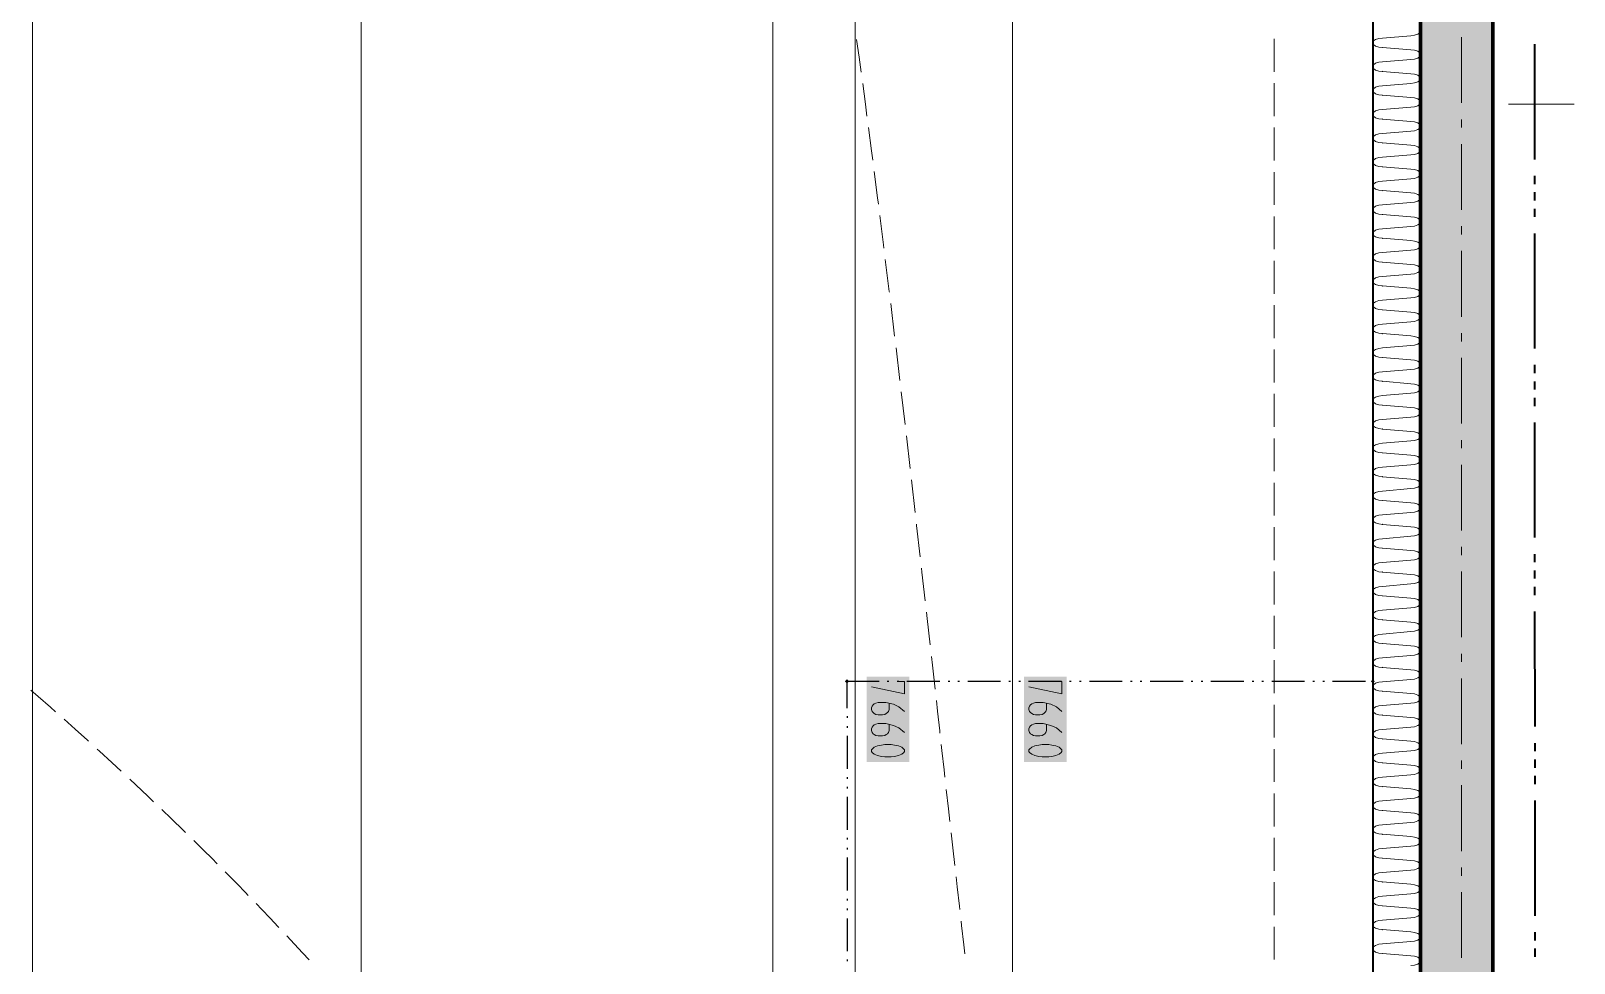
# Model space of a CAD drawing. Header units: millimetres. Extents: x 0 to 594, y 0 to 420.
# Drawn here: x 42.55 to 80.71, y 178 to 201.04 of the extents above; entities that cross this region are included whole.
import ezdxf

# ---------------------------------------------------------------- set-up
doc = ezdxf.new("R2010")
doc.units = ezdxf.units.MM
doc.header["$LTSCALE"] = 8
for name, color, linetype in [('PDF_0', 7, 'Continuous'), ('PDF_CTU', 7, 'Continuous'), ('PDF_Dokresleni nad rovinou rezu', 7, 'Continuous'), ('PDF_Dopravni znaceni', 7, 'Continuous'), ('PDF_Koty delkove', 7, 'Continuous'), ('PDF_Osy hlavni', 7, 'Continuous'), ('PDF_Pozarni useky', 3, 'Continuous'), ('PDF_Steny obvodove nosne', 7, 'Continuous'), ('PDF_Zatepleni', 7, 'Continuous')]:
    doc.layers.add(name, color=color, linetype=linetype)

msp = doc.modelspace()

# ---------------------------------------------------------------- linework, layer by layer
at = {"layer": 'PDF_0', "lineweight": 9}
for points in [[(42.589, 156.23), (42.589, 229.21)], [(50.715, 156.297), (50.716, 210.519)]]:
    msp.add_lwpolyline(points, dxfattribs=at)
at = {"layer": 'PDF_CTU', "lineweight": 9}
for points in [[(63.081, 200.022), (63.031, 200.39), (62.97, 200.827)], [(73.296, 200.841), (73.296, 200.029)], [(63.226, 198.934), (63.187, 199.231), (63.119, 199.74)], [(73.296, 199.744), (73.296, 198.932)], [(63.369, 197.847), (63.34, 198.072), (63.264, 198.652)], [(73.296, 198.647), (73.296, 197.835)], [(63.508, 196.758), (63.489, 196.912), (63.405, 197.564)], [(73.296, 197.55), (73.296, 196.738)], [(63.645, 195.67), (63.635, 195.753), (63.544, 196.476)], [(73.296, 196.453), (73.296, 195.64)], [(63.779, 194.581), (63.777, 194.594), (63.679, 195.388)], [(73.296, 195.356), (73.296, 194.543)], [(63.91, 193.492), (63.813, 194.299)], [(73.296, 194.259), (73.296, 193.446)], [(64.039, 192.402), (63.944, 193.209)], [(73.296, 193.162), (73.296, 192.349)], [(64.167, 191.313), (64.073, 192.12)], [(73.296, 192.065), (73.296, 191.252)], [(64.293, 190.223), (64.2, 191.03)], [(73.296, 190.968), (73.296, 190.155)], [(64.418, 189.133), (64.325, 189.94)], [(73.296, 189.871), (73.296, 189.058)], [(64.541, 188.043), (64.454, 188.814), (64.45, 188.85)], [(73.296, 188.774), (73.296, 187.961)], [(64.664, 186.953), (64.584, 187.663), (64.573, 187.76)], [(73.296, 187.677), (73.296, 186.864)], [(64.787, 185.863), (64.714, 186.514), (64.696, 186.67)], [(73.296, 186.58), (73.296, 185.767)], [(64.909, 184.772), (64.842, 185.367), (64.818, 185.58)], [(73.296, 185.483), (73.296, 184.67)], [(43.162, 184.213), (43.04, 184.322), (42.735, 184.589), (42.551, 184.749)], [(65.031, 183.682), (65.025, 183.74), (64.97, 184.223), (64.941, 184.49)], [(73.296, 184.385), (73.296, 183.573)], [(43.98, 183.482), (43.949, 183.509), (43.647, 183.781), (43.375, 184.025)], [(44.788, 182.74), (44.55, 182.96), (44.25, 183.236), (44.19, 183.29)], [(65.154, 182.592), (65.133, 182.774), (65.079, 183.257), (65.063, 183.399)], [(73.296, 183.288), (73.296, 182.476)], [(45.587, 181.988), (45.442, 182.126), (45.146, 182.406), (44.996, 182.546)], [(65.276, 181.502), (65.241, 181.81), (65.187, 182.292)], [(73.296, 182.191), (73.296, 181.379)], [(46.377, 181.227), (46.324, 181.278), (46.031, 181.563), (45.793, 181.792)], [(47.157, 180.456), (47.032, 180.581), (46.824, 180.787), (46.616, 180.993), (46.58, 181.028)], [(65.399, 180.412), (65.35, 180.848), (65.308, 181.219)], [(73.296, 181.094), (73.296, 180.282)], [(47.927, 179.674), (47.857, 179.747), (47.652, 179.956), (47.446, 180.165), (47.358, 180.254)], [(65.522, 179.321), (65.512, 179.409), (65.458, 179.888), (65.431, 180.129)], [(73.296, 179.997), (73.296, 179.185)], [(48.686, 178.882), (48.67, 178.9), (48.468, 179.113), (48.265, 179.325), (48.125, 179.47)], [(65.645, 178.231), (65.62, 178.451), (65.566, 178.93), (65.554, 179.039)], [(49.434, 178.08), (49.272, 178.256), (49.072, 178.472), (48.882, 178.675)], [(73.296, 178.9), (73.296, 178.087)]]:
    msp.add_lwpolyline(points, dxfattribs=at)
at = {"layer": 'PDF_Dokresleni nad rovinou rezu', "lineweight": 25}
for points in [[(62.732, 184.304), (62.732, 184.964), (63.524, 184.964)], [(63.727, 184.964), (63.767, 184.964)], [(63.971, 184.964), (64.011, 184.964)], [(64.214, 184.964), (65.027, 184.964)], [(65.23, 184.964), (65.271, 184.964)], [(65.474, 184.964), (65.515, 184.964)], [(65.718, 184.964), (66.53, 184.964)], [(66.733, 184.964), (66.774, 184.964)], [(66.977, 184.964), (67.018, 184.964)], [(67.221, 184.964), (68.034, 184.964)], [(68.237, 184.964), (68.278, 184.964)], [(68.481, 184.964), (68.521, 184.964)], [(68.724, 184.964), (69.537, 184.964)], [(69.74, 184.964), (69.781, 184.964)], [(69.984, 184.964), (70.025, 184.964)], [(70.228, 184.964), (71.04, 184.964)], [(71.244, 184.964), (71.284, 184.964)], [(71.487, 184.964), (71.528, 184.964)], [(71.731, 184.964), (72.544, 184.964)], [(72.747, 184.964), (72.788, 184.964)], [(72.991, 184.964), (73.031, 184.964)], [(73.235, 184.964), (74.047, 184.964)], [(74.25, 184.964), (74.291, 184.964)], [(74.494, 184.964), (74.535, 184.964)], [(74.738, 184.964), (75.551, 184.964)], [(62.732, 184.101), (62.732, 184.06)], [(62.732, 183.857), (62.732, 183.817)], [(62.732, 183.613), (62.732, 182.801)], [(62.732, 182.598), (62.732, 182.557)], [(62.732, 182.354), (62.732, 182.313)], [(62.732, 182.11), (62.732, 181.297)], [(62.732, 181.094), (62.732, 181.054)], [(62.732, 180.85), (62.732, 180.81)], [(62.732, 180.607), (62.732, 179.794)], [(62.732, 179.591), (62.732, 179.55)], [(62.732, 179.347), (62.732, 179.306)], [(62.732, 179.103), (62.732, 178.291)], [(62.732, 178.087), (62.732, 178.047)]]:
    msp.add_lwpolyline(points, dxfattribs=at)
at = {"layer": 'PDF_Dokresleni nad rovinou rezu', "lineweight": 25, "transparency": 33554559}
for points in [[(62.681, 184.964), (62.732, 185.015), (62.732, 184.913), (62.782, 184.964)], [(62.732, 185.015), (62.782, 184.964), (62.681, 184.964), (62.732, 184.913)], [(75.683, 184.964), (75.734, 185.015), (75.734, 184.913), (75.785, 184.964)]]:
    msp.add_solid(points, dxfattribs=at)
at = {"layer": 'PDF_Dopravni znaceni', "lineweight": 18}
msp.add_lwpolyline([(79.086, 199.224), (80.711, 199.224)], dxfattribs=at)
at = {"layer": 'PDF_Dopravni znaceni', "lineweight": 18, "transparency": 33554559}
msp.add_solid([(78.663, 199.224), (78.7, 199.261), (78.7, 199.188), (78.736, 199.224)], dxfattribs=at)
at = {"layer": 'PDF_Koty delkove', "lineweight": 18}
for points in [[(66.824, 152.294), (66.824, 152.904), (66.824, 215.152), (66.824, 220.556), (66.824, 226.651), (66.824, 232.055), (66.824, 264.235), (66.824, 273.987), (66.824, 276.561), (66.824, 276.663), (66.824, 282.714), (66.824, 287.13), (66.824, 295.887), (66.824, 296.497)], [(60.899, 295.887), (60.899, 227.52), (60.899, 152.904)], [(62.932, 295.887), (62.932, 266.423), (62.932, 232.055), (62.932, 215.152), (62.932, 152.904)], [(63.989, 184.96), (64.151, 184.96), (64.151, 184.656), (63.339, 184.829)], [(67.882, 184.96), (68.043, 184.96), (68.043, 184.656), (67.231, 184.829)], [(63.773, 184.417), (63.773, 184.266), (63.759, 184.222), (63.732, 184.19), (63.704, 184.168), (63.664, 184.147), (63.61, 184.136), (63.502, 184.136), (63.447, 184.147), (63.407, 184.168), (63.38, 184.19), (63.352, 184.222), (63.339, 184.266), (63.339, 184.309), (63.352, 184.352)], [(63.352, 184.352), (63.38, 184.385), (63.407, 184.406), (63.447, 184.428), (63.502, 184.439), (63.691, 184.439), (63.881, 184.396), (64.016, 184.331), (64.151, 184.222)], [(67.665, 184.417), (67.665, 184.266), (67.651, 184.222), (67.624, 184.19), (67.596, 184.168), (67.557, 184.147), (67.502, 184.136), (67.394, 184.136), (67.34, 184.147), (67.299, 184.168), (67.272, 184.19), (67.245, 184.222), (67.231, 184.266), (67.231, 184.309), (67.245, 184.352), (67.272, 184.385), (67.299, 184.406), (67.34, 184.428), (67.394, 184.439), (67.583, 184.439), (67.773, 184.396), (67.909, 184.331), (68.043, 184.222)], [(63.773, 183.897), (63.773, 183.746), (63.759, 183.702), (63.732, 183.67), (63.704, 183.648), (63.664, 183.627), (63.61, 183.616), (63.502, 183.616), (63.447, 183.627), (63.407, 183.648), (63.38, 183.67), (63.352, 183.702), (63.339, 183.746), (63.339, 183.789), (63.352, 183.832), (63.38, 183.865), (63.407, 183.886), (63.447, 183.908), (63.502, 183.919), (63.691, 183.919), (63.881, 183.876), (64.016, 183.811), (64.151, 183.702)], [(67.665, 183.897), (67.665, 183.746), (67.651, 183.702), (67.624, 183.67), (67.596, 183.648), (67.557, 183.627), (67.502, 183.616), (67.394, 183.616), (67.34, 183.627), (67.299, 183.648), (67.272, 183.67), (67.245, 183.702), (67.231, 183.746), (67.231, 183.789), (67.245, 183.832), (67.272, 183.865), (67.299, 183.886), (67.34, 183.908), (67.394, 183.919)], [(67.394, 183.919), (67.583, 183.919), (67.773, 183.876), (67.909, 183.811), (68.043, 183.702)], [(63.664, 183.096), (63.827, 183.096), (63.907, 183.107), (64.002, 183.128), (64.084, 183.161), (64.138, 183.204), (64.151, 183.226), (64.151, 183.269), (64.138, 183.291), (64.084, 183.334), (64.002, 183.366), (63.907, 183.388), (63.827, 183.399), (63.664, 183.399), (63.583, 183.388), (63.488, 183.366), (63.407, 183.334), (63.352, 183.291), (63.339, 183.269), (63.339, 183.226), (63.352, 183.204), (63.407, 183.161), (63.488, 183.128), (63.583, 183.107), (63.664, 183.096)]]:
    msp.add_lwpolyline(points, dxfattribs=at)
msp.add_lwpolyline([(67.557, 183.096), (67.719, 183.096), (67.8, 183.107), (67.895, 183.128), (67.976, 183.161), (68.03, 183.204), (68.043, 183.226), (68.043, 183.269), (68.03, 183.291), (67.976, 183.334), (67.895, 183.366), (67.8, 183.388), (67.719, 183.399), (67.557, 183.399), (67.475, 183.388), (67.38, 183.366), (67.299, 183.334), (67.245, 183.291), (67.231, 183.269), (67.231, 183.226), (67.245, 183.204), (67.299, 183.161), (67.38, 183.128), (67.475, 183.107)], close=True, dxfattribs=at)
at = {"layer": 'PDF_Koty delkove', "color": 7, "lineweight": 18, "true_color": 0xffffff, "transparency": 33554559}
for points in [[(63.217, 185.081), (63.217, 182.974), (64.273, 185.081), (64.273, 182.974)], [(67.109, 185.081), (67.109, 182.974), (68.165, 185.081), (68.165, 182.974)]]:
    msp.add_solid(points, dxfattribs=at)
at = {"layer": 'PDF_Osy hlavni', "lineweight": 18}
for points in [[(77.928, 200.882), (77.928, 199.257)], [(77.928, 198.85), (77.928, 198.647)], [(77.928, 198.241), (77.928, 196.616)], [(77.928, 196.209), (77.928, 196.006)], [(77.928, 195.6), (77.928, 193.975)], [(77.928, 193.568), (77.928, 193.365)], [(77.928, 192.959), (77.928, 191.334)], [(77.928, 190.927), (77.928, 190.724)], [(77.928, 190.318), (77.928, 188.692)], [(77.928, 188.286), (77.928, 188.083)], [(77.928, 187.677), (77.928, 186.051)], [(77.928, 185.645), (77.928, 185.442)], [(77.928, 185.036), (77.928, 183.41)], [(77.928, 183.004), (77.928, 182.801)], [(77.928, 182.394), (77.928, 180.769)], [(77.928, 180.363), (77.928, 180.16)], [(77.928, 179.753), (77.928, 178.128)]]:
    msp.add_lwpolyline(points, dxfattribs=at)
at = {"layer": 'PDF_Pozarni useky', "lineweight": 35}
for points in [[(79.728, 200.706), (79.729, 197.862)], [(79.73, 197.456), (79.73, 197.253)], [(79.73, 197.049), (79.73, 196.846)], [(79.73, 196.643), (79.73, 196.44)], [(79.73, 196.034), (79.731, 193.189)], [(79.732, 192.783), (79.732, 192.58)], [(79.732, 192.377), (79.732, 192.174)], [(79.732, 191.97), (79.732, 191.767)], [(79.732, 191.361), (79.733, 188.517)], [(79.734, 188.11), (79.734, 187.907)], [(79.734, 187.704), (79.734, 187.501)], [(79.734, 187.298), (79.734, 187.095)], [(79.734, 186.688), (79.735, 183.844)], [(79.736, 183.438), (79.736, 183.235)], [(79.736, 183.031), (79.736, 182.828)], [(79.736, 182.625), (79.736, 182.422)], [(79.736, 182.016), (79.737, 179.171)], [(79.738, 178.765), (79.738, 178.562)], [(79.738, 178.359), (79.738, 178.156)]]:
    msp.add_lwpolyline(points, dxfattribs=at)
at = {"layer": 'PDF_Steny obvodove nosne', "lineweight": 70}
msp.add_lwpolyline([(77.562, 213.973), (76.912, 213.973), (76.912, 212.186), (76.912, 152.904), (78.7, 152.904), (78.7, 211.495), (78.7, 212.186), (79.35, 212.186)], dxfattribs=at)
at = {"layer": 'PDF_Steny obvodove nosne', "color": 9, "lineweight": 9, "true_color": 0xc0c0c0, "transparency": 33554559}
msp.add_solid([(78.7, 152.904), (78.7, 212.186), (76.912, 152.904), (76.912, 212.186)], dxfattribs=at)
at = {"layer": 'PDF_Zatepleni', "lineweight": 35}
msp.add_lwpolyline([(76.384, 215.152), (75.734, 215.152), (75.734, 213.973), (75.734, 152.904), (76.912, 152.904), (76.912, 212.186), (76.912, 213.973), (77.562, 213.973), (77.562, 215.152)], dxfattribs=at)
at = {"layer": 'PDF_Zatepleni', "lineweight": 9}
for points in [[(75.969, 200.862), (75.879, 200.853), (75.803, 200.827), (75.752, 200.789), (75.734, 200.744)], [(75.734, 200.744), (75.752, 200.699), (75.803, 200.66), (75.879, 200.635), (75.969, 200.626)], [(75.969, 200.862), (76.676, 200.92)], [(76.676, 200.92), (76.767, 200.929)], [(76.767, 200.929), (76.844, 200.955), (76.895, 200.993), (76.912, 201.026)], [(76.895, 200.494), (76.844, 200.533), (76.767, 200.559), (76.676, 200.568), (75.969, 200.626)], [(76.676, 200.568), (76.676, 200.568)], [(76.676, 200.331), (76.767, 200.34), (76.844, 200.365), (76.895, 200.404), (76.912, 200.437)], [(76.912, 200.461), (76.895, 200.494)], [(75.969, 200.272), (75.879, 200.263), (75.803, 200.238), (75.752, 200.2), (75.734, 200.155)], [(75.734, 200.155), (75.752, 200.109), (75.803, 200.071), (75.879, 200.046), (75.969, 200.037)], [(75.969, 200.272), (76.676, 200.331)], [(76.676, 199.978), (75.969, 200.037)], [(76.676, 199.978), (76.676, 199.978)], [(76.912, 199.872), (76.895, 199.905), (76.844, 199.944), (76.767, 199.969), (76.676, 199.978)], [(75.969, 199.683), (75.879, 199.674), (75.803, 199.649), (75.752, 199.61), (75.734, 199.565)], [(75.969, 199.683), (76.676, 199.742)], [(76.676, 199.742), (76.767, 199.751), (76.844, 199.776), (76.895, 199.815), (76.912, 199.848)], [(75.734, 199.565), (75.752, 199.52), (75.803, 199.482), (75.879, 199.457), (75.969, 199.448)], [(76.676, 199.389), (75.969, 199.448)], [(76.676, 199.389), (76.676, 199.389)], [(76.912, 199.283), (76.895, 199.316), (76.844, 199.355), (76.767, 199.38), (76.676, 199.389)], [(76.676, 199.152), (76.767, 199.161), (76.844, 199.187), (76.895, 199.225), (76.912, 199.258)], [(75.969, 199.094), (75.879, 199.085), (75.803, 199.06), (75.752, 199.021), (75.734, 198.976)], [(75.734, 198.976), (75.752, 198.931), (75.803, 198.893), (75.879, 198.867), (75.969, 198.858)], [(75.969, 199.094), (76.676, 199.152)], [(76.676, 198.8), (75.969, 198.858)], [(75.969, 198.505), (75.879, 198.496), (75.803, 198.47), (75.752, 198.432), (75.734, 198.387)], [(75.969, 198.505), (76.676, 198.563)], [(76.676, 198.8), (76.676, 198.8)], [(76.912, 198.694), (76.895, 198.727), (76.844, 198.765), (76.767, 198.791), (76.676, 198.8)], [(76.676, 198.563), (76.767, 198.572), (76.844, 198.598), (76.895, 198.636), (76.912, 198.669)], [(75.734, 198.387), (75.752, 198.342), (75.803, 198.304), (75.879, 198.278), (75.969, 198.269)], [(76.676, 198.211), (75.969, 198.269)], [(76.676, 198.211), (76.676, 198.211)], [(76.912, 198.105), (76.895, 198.138), (76.844, 198.176), (76.767, 198.202), (76.676, 198.211)], [(76.676, 197.974), (76.767, 197.983), (76.844, 198.009), (76.895, 198.047), (76.912, 198.08)], [(75.969, 197.916), (75.879, 197.907), (75.803, 197.881), (75.752, 197.843), (75.734, 197.798)], [(75.734, 197.798), (75.752, 197.753), (75.803, 197.715), (75.879, 197.689), (75.969, 197.68)], [(75.969, 197.916), (76.676, 197.974)], [(76.676, 197.622), (75.969, 197.68)], [(75.969, 197.327), (75.879, 197.318), (75.803, 197.292), (75.752, 197.254), (75.734, 197.209)], [(75.969, 197.327), (76.676, 197.385)], [(76.676, 197.622), (76.676, 197.622)], [(76.912, 197.516), (76.895, 197.549), (76.844, 197.587), (76.767, 197.613), (76.676, 197.622)], [(76.676, 197.385), (76.767, 197.394), (76.844, 197.42), (76.895, 197.458), (76.912, 197.491)], [(75.734, 197.209), (75.752, 197.164), (75.803, 197.125), (75.879, 197.1), (75.969, 197.091)], [(76.676, 197.033), (75.969, 197.091)], [(76.676, 197.033), (76.676, 197.033)], [(76.912, 196.927), (76.895, 196.959), (76.844, 196.998), (76.767, 197.024), (76.676, 197.033)], [(75.969, 196.737), (75.879, 196.728), (75.803, 196.703), (75.752, 196.665), (75.734, 196.62)], [(75.734, 196.62), (75.752, 196.574), (75.803, 196.536), (75.879, 196.511), (75.969, 196.502)], [(75.969, 196.737), (76.676, 196.796)], [(76.676, 196.796), (76.767, 196.805), (76.844, 196.83), (76.895, 196.869), (76.912, 196.902)], [(75.969, 196.148), (75.879, 196.139), (75.803, 196.114), (75.752, 196.075), (75.734, 196.03)], [(76.676, 196.443), (75.969, 196.502)], [(75.969, 196.148), (76.676, 196.207)], [(76.676, 196.443), (76.676, 196.443)], [(76.912, 196.337), (76.895, 196.37), (76.844, 196.409), (76.767, 196.434), (76.676, 196.443)], [(76.676, 196.207), (76.767, 196.216), (76.844, 196.241), (76.895, 196.28), (76.912, 196.313)], [(75.734, 196.03), (75.752, 195.985), (75.803, 195.947), (75.879, 195.922), (75.969, 195.913)], [(76.676, 195.854), (75.969, 195.913)], [(76.676, 195.854), (76.676, 195.854)], [(76.912, 195.748), (76.895, 195.781), (76.844, 195.82), (76.767, 195.845), (76.676, 195.854)], [(75.969, 195.559), (75.879, 195.55), (75.803, 195.525), (75.752, 195.486), (75.734, 195.441)], [(75.734, 195.441), (75.752, 195.396), (75.803, 195.358), (75.879, 195.332), (75.969, 195.323)], [(75.969, 195.559), (76.676, 195.617)], [(76.676, 195.617), (76.767, 195.626), (76.844, 195.652), (76.895, 195.69), (76.912, 195.723)], [(76.676, 195.265), (75.969, 195.323)], [(75.969, 194.97), (76.676, 195.028)], [(76.676, 195.265), (76.676, 195.265)], [(76.912, 195.159), (76.895, 195.192), (76.844, 195.23), (76.767, 195.256), (76.676, 195.265)], [(76.676, 195.028), (76.767, 195.037), (76.844, 195.063), (76.895, 195.101), (76.912, 195.134)], [(75.969, 194.97), (75.879, 194.961), (75.803, 194.935), (75.752, 194.897), (75.734, 194.852)], [(75.734, 194.852), (75.752, 194.807), (75.803, 194.769), (75.879, 194.743)], [(75.879, 194.743), (75.969, 194.734)], [(76.676, 194.676), (75.969, 194.734)], [(76.676, 194.676), (76.676, 194.676)], [(76.912, 194.57), (76.895, 194.603), (76.844, 194.641), (76.767, 194.667), (76.676, 194.676)], [(75.969, 194.381), (75.879, 194.372), (75.803, 194.346), (75.752, 194.308), (75.734, 194.263)], [(75.734, 194.263), (75.752, 194.218), (75.803, 194.18), (75.879, 194.154), (75.969, 194.145)], [(75.969, 194.381), (76.676, 194.439)], [(76.676, 194.439), (76.767, 194.448), (76.844, 194.474), (76.895, 194.512), (76.912, 194.545)], [(76.676, 194.087), (75.969, 194.145)], [(75.969, 193.792), (76.676, 193.85)], [(76.676, 194.087), (76.676, 194.087)], [(76.912, 193.981), (76.895, 194.014), (76.844, 194.052), (76.767, 194.078), (76.676, 194.087)], [(76.676, 193.85), (76.767, 193.859), (76.844, 193.885), (76.895, 193.923), (76.912, 193.956)], [(75.969, 193.792), (75.879, 193.783), (75.803, 193.757), (75.752, 193.719), (75.734, 193.674)], [(75.734, 193.674), (75.752, 193.629), (75.803, 193.59), (75.879, 193.565), (75.969, 193.556)], [(76.676, 193.498), (75.969, 193.556)], [(76.676, 193.498), (76.676, 193.498)], [(76.912, 193.392), (76.895, 193.424), (76.844, 193.463), (76.767, 193.489), (76.676, 193.498)], [(76.676, 193.261), (75.969, 193.202), (75.879, 193.193), (75.803, 193.168), (75.752, 193.13), (75.734, 193.085)], [(76.676, 193.261), (76.767, 193.27), (76.844, 193.295), (76.895, 193.334)], [(76.895, 193.334), (76.912, 193.367)], [(75.734, 193.085), (75.752, 193.039), (75.803, 193.001), (75.879, 192.976), (75.969, 192.967)], [(76.676, 192.908), (75.969, 192.967)], [(76.676, 192.908), (76.676, 192.908)], [(76.767, 192.899), (76.676, 192.908)], [(76.676, 192.672), (76.767, 192.681), (76.844, 192.706), (76.895, 192.745), (76.912, 192.778)], [(76.912, 192.802), (76.895, 192.835), (76.844, 192.874), (76.767, 192.899)], [(75.969, 192.613), (75.879, 192.604), (75.803, 192.579), (75.752, 192.541), (75.734, 192.495)], [(75.734, 192.495), (75.752, 192.45), (75.803, 192.412), (75.879, 192.387), (75.969, 192.378)], [(75.969, 192.613), (76.676, 192.672)], [(76.912, 192.213), (76.895, 192.246), (76.844, 192.285), (76.767, 192.31), (76.676, 192.319), (75.969, 192.378)], [(75.969, 192.024), (75.879, 192.015), (75.803, 191.99), (75.752, 191.951), (75.734, 191.906)], [(75.969, 192.024), (76.676, 192.082)], [(76.676, 192.319), (76.676, 192.319)], [(76.676, 192.082), (76.767, 192.091), (76.844, 192.117), (76.895, 192.156), (76.912, 192.188)], [(75.734, 191.906), (75.752, 191.861), (75.803, 191.823), (75.879, 191.797), (75.969, 191.788)], [(76.912, 191.624), (76.895, 191.657), (76.844, 191.695), (76.767, 191.721), (76.676, 191.73), (75.969, 191.788)], [(76.676, 191.73), (76.676, 191.73)], [(76.676, 191.493), (76.767, 191.502), (76.844, 191.528), (76.895, 191.566), (76.912, 191.599)], [(75.969, 191.435), (75.879, 191.426), (75.803, 191.4), (75.752, 191.362), (75.734, 191.317)], [(75.734, 191.317), (75.752, 191.272), (75.803, 191.234), (75.879, 191.208), (75.969, 191.199)], [(75.969, 191.435), (76.676, 191.493)], [(76.912, 191.035), (76.895, 191.068), (76.844, 191.106), (76.767, 191.132), (76.676, 191.141), (75.969, 191.199)], [(75.969, 190.846), (75.879, 190.837), (75.803, 190.811), (75.752, 190.773), (75.734, 190.728)], [(75.969, 190.846), (76.676, 190.904)], [(76.676, 191.141), (76.676, 191.141)], [(76.676, 190.904), (76.767, 190.913), (76.844, 190.939), (76.895, 190.977), (76.912, 191.01)], [(75.734, 190.728), (75.752, 190.683), (75.803, 190.645), (75.879, 190.619), (75.969, 190.61)], [(76.912, 190.446), (76.895, 190.479), (76.844, 190.517), (76.767, 190.543), (76.676, 190.552), (75.969, 190.61)], [(76.676, 190.552), (76.676, 190.552)], [(76.676, 190.315), (76.767, 190.324), (76.844, 190.35), (76.895, 190.388), (76.912, 190.421)], [(75.969, 190.257), (75.879, 190.248), (75.803, 190.222), (75.752, 190.184), (75.734, 190.139)], [(75.734, 190.139), (75.752, 190.094), (75.803, 190.055), (75.879, 190.03), (75.969, 190.021)], [(75.969, 190.257), (76.676, 190.315)], [(75.969, 189.667), (75.879, 189.658), (75.803, 189.633), (75.752, 189.595), (75.734, 189.55)], [(76.912, 189.857), (76.895, 189.889), (76.844, 189.928), (76.767, 189.954), (76.676, 189.963), (75.969, 190.021)], [(75.969, 189.667), (76.676, 189.726)], [(76.676, 189.963), (76.676, 189.963)], [(76.676, 189.726), (76.767, 189.735), (76.844, 189.76), (76.895, 189.799), (76.912, 189.832)], [(75.734, 189.55), (75.752, 189.505), (75.803, 189.466), (75.879, 189.441), (75.969, 189.432)], [(76.912, 189.267), (76.895, 189.3), (76.844, 189.339), (76.767, 189.364), (76.676, 189.373), (75.969, 189.432)], [(76.676, 189.373), (76.676, 189.373)], [(75.969, 189.078), (75.879, 189.069), (75.803, 189.044), (75.752, 189.006), (75.734, 188.96)], [(75.734, 188.96), (75.752, 188.915), (75.803, 188.877), (75.879, 188.852), (75.969, 188.843)], [(75.969, 189.078), (76.676, 189.137)], [(76.676, 189.137), (76.767, 189.146), (76.844, 189.171), (76.895, 189.21), (76.912, 189.243)], [(76.912, 188.678), (76.895, 188.711), (76.844, 188.75), (76.767, 188.775), (76.676, 188.784), (75.969, 188.843)], [(75.969, 188.489), (76.676, 188.547)], [(76.676, 188.784), (76.676, 188.784)], [(76.676, 188.547), (76.767, 188.556), (76.844, 188.582), (76.895, 188.621), (76.912, 188.653)], [(75.879, 188.48), (75.803, 188.455), (75.752, 188.416), (75.734, 188.371)], [(75.734, 188.371), (75.752, 188.326), (75.803, 188.288), (75.879, 188.262), (75.969, 188.253)], [(75.969, 188.489), (75.879, 188.48)], [(76.912, 188.089), (76.895, 188.122), (76.844, 188.16), (76.767, 188.186), (76.676, 188.195), (75.969, 188.253)], [(76.676, 188.195), (76.676, 188.195)], [(75.969, 187.9), (75.879, 187.891), (75.803, 187.865), (75.752, 187.827), (75.734, 187.782)], [(75.734, 187.782), (75.752, 187.737)], [(75.969, 187.9), (76.676, 187.958)], [(76.676, 187.958), (76.767, 187.967), (76.844, 187.993), (76.895, 188.031), (76.912, 188.064)], [(75.752, 187.737), (75.803, 187.699), (75.879, 187.673), (75.969, 187.664)], [(76.912, 187.5), (76.895, 187.533), (76.844, 187.571), (76.767, 187.597), (76.676, 187.606), (75.969, 187.664)], [(75.969, 187.311), (76.676, 187.369)], [(76.676, 187.606), (76.676, 187.606)], [(76.676, 187.369), (76.767, 187.378), (76.844, 187.404), (76.895, 187.442), (76.912, 187.475)], [(75.969, 187.311), (75.879, 187.302), (75.803, 187.276), (75.752, 187.238), (75.734, 187.193)], [(75.734, 187.193), (75.752, 187.148), (75.803, 187.11), (75.879, 187.084), (75.969, 187.075)], [(76.912, 186.911), (76.895, 186.944), (76.844, 186.982), (76.767, 187.008), (76.676, 187.017), (75.969, 187.075)], [(76.676, 187.017), (76.676, 187.017)], [(75.969, 186.722), (75.879, 186.713), (75.803, 186.687), (75.752, 186.649), (75.734, 186.604), (75.752, 186.559), (75.803, 186.52), (75.879, 186.495), (75.969, 186.486)], [(75.969, 186.722), (76.676, 186.78)], [(76.676, 186.78), (76.767, 186.789), (76.844, 186.815), (76.895, 186.853), (76.912, 186.886)], [(76.912, 186.322), (76.895, 186.355), (76.844, 186.393), (76.767, 186.419), (76.676, 186.428), (75.969, 186.486)], [(76.676, 186.428), (76.676, 186.428)], [(76.767, 186.2), (76.844, 186.225), (76.895, 186.264), (76.912, 186.297)], [(75.969, 186.132), (75.879, 186.123), (75.803, 186.098), (75.752, 186.06), (75.734, 186.015), (75.752, 185.97), (75.803, 185.931), (75.879, 185.906), (75.969, 185.897)], [(75.969, 186.132), (76.676, 186.191)], [(76.895, 185.765), (76.844, 185.804), (76.767, 185.829), (76.676, 185.838), (75.969, 185.897)], [(76.676, 186.191), (76.767, 186.2)], [(76.676, 185.838), (76.676, 185.838)], [(75.969, 185.543), (75.879, 185.534), (75.803, 185.509), (75.752, 185.471), (75.734, 185.425)], [(75.969, 185.543), (76.676, 185.602)], [(76.676, 185.602), (76.767, 185.611), (76.844, 185.636), (76.895, 185.675), (76.912, 185.708)], [(76.912, 185.732), (76.895, 185.765)], [(75.734, 185.425), (75.752, 185.38), (75.803, 185.342), (75.879, 185.317), (75.969, 185.308)], [(76.676, 185.249), (75.969, 185.308)], [(76.676, 185.249), (76.676, 185.249)], [(76.912, 185.143), (76.895, 185.176), (76.844, 185.215), (76.767, 185.24), (76.676, 185.249)], [(76.676, 185.012), (76.767, 185.021), (76.844, 185.047), (76.895, 185.086), (76.912, 185.119)], [(75.969, 184.954), (75.879, 184.945), (75.803, 184.92), (75.752, 184.881), (75.734, 184.836)], [(75.734, 184.836), (75.752, 184.791), (75.803, 184.753), (75.879, 184.727), (75.969, 184.718)], [(75.969, 184.954), (76.676, 185.012)], [(76.676, 184.66), (75.969, 184.718)], [(75.969, 184.365), (75.879, 184.356), (75.803, 184.33), (75.752, 184.292), (75.734, 184.247)], [(75.969, 184.365), (76.676, 184.423)], [(76.676, 184.66), (76.676, 184.66)], [(76.912, 184.554), (76.895, 184.587), (76.844, 184.625), (76.767, 184.651), (76.676, 184.66)], [(76.676, 184.423), (76.767, 184.432), (76.844, 184.458), (76.895, 184.496), (76.912, 184.529)], [(75.734, 184.247), (75.752, 184.202), (75.803, 184.164), (75.879, 184.138), (75.969, 184.129)], [(76.676, 184.071), (75.969, 184.129)], [(76.676, 184.071), (76.676, 184.071)], [(76.912, 183.965), (76.895, 183.998), (76.844, 184.036), (76.767, 184.062), (76.676, 184.071)], [(76.676, 183.834), (76.767, 183.843), (76.844, 183.869), (76.895, 183.907), (76.912, 183.94)], [(75.969, 183.776), (75.879, 183.767), (75.803, 183.741), (75.752, 183.703), (75.734, 183.658)], [(75.734, 183.658), (75.752, 183.613), (75.803, 183.575), (75.879, 183.549), (75.969, 183.54)], [(75.969, 183.776), (76.676, 183.834)], [(75.969, 183.187), (75.879, 183.178), (75.803, 183.152), (75.752, 183.114), (75.734, 183.069)], [(76.676, 183.482), (75.969, 183.54)], [(75.969, 183.187), (76.676, 183.245)], [(76.676, 183.482), (76.676, 183.482)], [(76.912, 183.376), (76.895, 183.409), (76.844, 183.447), (76.767, 183.473), (76.676, 183.482)], [(76.676, 183.245), (76.767, 183.254), (76.844, 183.28), (76.895, 183.318), (76.912, 183.351)], [(75.734, 183.069), (75.752, 183.024), (75.803, 182.985), (75.879, 182.96), (75.969, 182.951)], [(76.676, 182.893), (75.969, 182.951)], [(76.676, 182.893), (76.676, 182.893)], [(76.676, 182.893), (76.676, 182.893)], [(76.912, 182.787), (76.895, 182.82), (76.844, 182.858), (76.767, 182.884), (76.676, 182.893)], [(75.969, 182.597), (75.879, 182.589), (75.803, 182.563), (75.752, 182.525), (75.734, 182.48), (75.734, 182.48)], [(75.734, 182.48), (75.734, 182.48), (75.752, 182.435), (75.803, 182.396), (75.879, 182.371), (75.969, 182.362)], [(75.969, 182.597), (76.676, 182.656)], [(76.676, 182.656), (76.767, 182.665), (76.844, 182.69), (76.895, 182.729), (76.912, 182.762)], [(76.676, 182.303), (75.969, 182.362)], [(75.969, 182.008), (76.676, 182.067)], [(76.676, 182.303), (76.676, 182.303)], [(76.912, 182.197), (76.895, 182.23), (76.844, 182.269), (76.767, 182.294), (76.676, 182.303)], [(76.676, 182.067), (76.767, 182.076), (76.844, 182.101), (76.895, 182.14), (76.912, 182.173)], [(75.969, 182.008), (75.879, 181.999), (75.803, 181.974), (75.752, 181.936), (75.734, 181.89), (75.734, 181.89)], [(75.734, 181.89), (75.734, 181.89), (75.752, 181.845), (75.803, 181.807), (75.879, 181.782), (75.969, 181.773)], [(76.676, 181.714), (75.969, 181.773)], [(76.676, 181.714), (76.676, 181.714)], [(76.912, 181.608), (76.895, 181.641), (76.844, 181.68), (76.767, 181.705), (76.676, 181.714)], [(75.969, 181.419), (75.879, 181.41), (75.803, 181.385), (75.752, 181.346), (75.734, 181.301)], [(75.734, 181.301), (75.734, 181.301)], [(75.734, 181.301), (75.734, 181.301), (75.752, 181.256), (75.803, 181.218), (75.879, 181.192), (75.969, 181.183)], [(75.969, 181.419), (76.676, 181.477)], [(76.676, 181.477), (76.767, 181.486), (76.844, 181.512), (76.895, 181.551), (76.912, 181.584)], [(76.676, 181.125), (75.969, 181.183)], [(75.969, 180.83), (76.676, 180.888)], [(76.676, 181.125), (76.676, 181.125)], [(76.912, 181.019), (76.895, 181.052), (76.844, 181.09), (76.767, 181.116), (76.676, 181.125)], [(76.676, 180.888), (76.767, 180.897), (76.844, 180.923), (76.895, 180.961), (76.912, 180.994)], [(75.969, 180.83), (75.879, 180.821), (75.803, 180.795), (75.752, 180.757), (75.734, 180.712), (75.734, 180.712)], [(75.734, 180.712), (75.734, 180.712), (75.752, 180.667), (75.803, 180.629), (75.879, 180.603), (75.969, 180.594)], [(76.676, 180.536), (75.969, 180.594)], [(76.676, 180.536), (76.676, 180.536)], [(76.912, 180.43), (76.895, 180.463), (76.844, 180.501), (76.767, 180.527), (76.676, 180.536)], [(75.969, 180.241), (75.879, 180.232), (75.803, 180.206), (75.752, 180.168), (75.734, 180.123), (75.734, 180.123)], [(75.734, 180.123), (75.734, 180.123), (75.752, 180.078), (75.803, 180.04), (75.879, 180.014), (75.969, 180.005)], [(75.969, 180.241), (76.676, 180.299)], [(76.676, 180.299), (76.767, 180.308), (76.844, 180.334), (76.895, 180.372), (76.912, 180.405)], [(76.676, 179.947), (75.969, 180.005)], [(76.676, 179.947), (76.676, 179.947)], [(76.912, 179.841), (76.895, 179.874), (76.844, 179.912), (76.767, 179.938), (76.676, 179.947)], [(76.676, 179.71), (76.767, 179.719), (76.844, 179.745), (76.895, 179.783), (76.912, 179.816)], [(75.969, 179.652), (75.879, 179.643), (75.803, 179.617), (75.752, 179.579), (75.734, 179.534), (75.734, 179.534)], [(75.734, 179.534), (75.734, 179.534), (75.752, 179.489), (75.803, 179.451), (75.879, 179.425), (75.969, 179.416)], [(75.969, 179.652), (76.676, 179.71)], [(76.676, 179.358), (75.969, 179.416)], [(76.676, 179.358), (76.676, 179.358)], [(76.912, 179.252), (76.895, 179.285), (76.844, 179.323), (76.767, 179.349), (76.676, 179.358)], [(75.969, 179.063), (75.879, 179.054), (75.803, 179.028), (75.752, 178.99), (75.734, 178.945), (75.734, 178.945)], [(75.969, 179.063), (76.676, 179.121)], [(76.676, 179.121), (76.767, 179.13), (76.844, 179.156), (76.895, 179.194), (76.912, 179.227)], [(75.734, 178.945), (75.734, 178.945), (75.752, 178.9), (75.803, 178.861), (75.879, 178.836), (75.969, 178.827)], [(76.676, 178.769), (75.969, 178.827)], [(76.676, 178.769), (76.676, 178.769)], [(76.912, 178.662), (76.895, 178.695), (76.844, 178.734), (76.767, 178.76), (76.676, 178.769)], [(76.676, 178.532), (76.767, 178.541), (76.844, 178.566), (76.895, 178.605)], [(76.895, 178.605), (76.912, 178.638)], [(75.969, 178.473), (75.879, 178.464), (75.803, 178.439), (75.752, 178.401), (75.734, 178.356)], [(75.734, 178.356), (75.752, 178.31), (75.803, 178.272), (75.879, 178.247), (75.969, 178.238)], [(75.969, 178.473), (76.676, 178.532)], [(76.676, 178.179), (75.969, 178.238)], [(76.676, 178.179), (76.676, 178.179)], [(76.767, 178.17), (76.676, 178.179)], [(76.676, 177.943), (76.767, 177.952), (76.844, 177.977), (76.895, 178.016), (76.912, 178.049)], [(76.912, 178.073), (76.895, 178.106), (76.844, 178.145), (76.767, 178.17)]]:
    msp.add_lwpolyline(points, dxfattribs=at)
at = {"layer": 'PDF_Zatepleni', "lineweight": 9, "transparency": 33554559}
for points in [[(75.969, 200.644), (75.988, 200.626), (75.951, 200.626), (75.969, 200.608)], [(75.969, 200.055), (75.988, 200.037), (75.951, 200.037), (75.969, 200.018)], [(75.969, 199.466), (75.988, 199.448), (75.951, 199.448), (75.969, 199.429)], [(75.969, 198.877), (75.988, 198.858), (75.951, 198.858), (75.969, 198.84)], [(75.969, 198.287), (75.988, 198.269), (75.951, 198.269), (75.969, 198.251)], [(75.969, 197.698), (75.988, 197.68), (75.951, 197.68), (75.969, 197.662)], [(75.969, 197.109), (75.988, 197.091), (75.951, 197.091), (75.969, 197.073)], [(75.969, 196.52), (75.988, 196.502), (75.951, 196.502), (75.969, 196.483)], [(75.969, 195.931), (75.988, 195.913), (75.951, 195.913), (75.969, 195.894)], [(75.969, 195.342), (75.988, 195.323), (75.951, 195.323), (75.969, 195.305)], [(75.969, 194.753), (75.988, 194.734), (75.951, 194.734), (75.969, 194.716)], [(75.969, 194.163), (75.988, 194.145), (75.951, 194.145), (75.969, 194.127)], [(75.969, 193.574), (75.988, 193.556), (75.951, 193.556), (75.969, 193.538)], [(75.969, 192.985), (75.988, 192.967), (75.951, 192.967), (75.969, 192.948)], [(75.969, 192.396), (75.988, 192.378), (75.951, 192.378), (75.969, 192.359)], [(75.969, 191.807), (75.988, 191.788), (75.951, 191.788), (75.969, 191.77)], [(75.969, 191.218), (75.988, 191.199), (75.951, 191.199), (75.969, 191.181)], [(75.969, 190.628), (75.988, 190.61), (75.951, 190.61), (75.969, 190.592)], [(75.969, 190.039), (75.988, 190.021), (75.951, 190.021), (75.969, 190.003)], [(75.969, 189.45), (75.988, 189.432), (75.951, 189.432), (75.969, 189.413)], [(75.969, 188.861), (75.988, 188.843), (75.951, 188.843), (75.969, 188.824)], [(75.969, 188.272), (75.988, 188.253), (75.951, 188.253), (75.969, 188.235)], [(75.969, 187.683), (75.988, 187.664), (75.951, 187.664), (75.969, 187.646)], [(75.969, 187.093), (75.988, 187.075), (75.951, 187.075), (75.969, 187.057)], [(75.969, 186.504), (75.988, 186.486), (75.951, 186.486), (75.969, 186.468)], [(75.969, 185.915), (75.988, 185.897), (75.951, 185.897), (75.969, 185.879)], [(75.969, 185.326), (75.988, 185.308), (75.951, 185.308), (75.969, 185.289)], [(75.969, 184.737), (75.988, 184.718), (75.951, 184.718), (75.969, 184.7)], [(75.969, 184.148), (75.988, 184.129), (75.951, 184.129), (75.969, 184.111)], [(75.969, 183.558), (75.988, 183.54), (75.951, 183.54), (75.969, 183.522)], [(75.969, 182.969), (75.988, 182.951), (75.951, 182.951), (75.969, 182.933)], [(75.969, 182.38), (75.988, 182.362), (75.951, 182.362), (75.969, 182.344)], [(75.969, 181.791), (75.988, 181.773), (75.951, 181.773), (75.969, 181.754)], [(75.969, 181.202), (75.988, 181.183), (75.951, 181.183), (75.969, 181.165)], [(75.969, 180.613), (75.988, 180.594), (75.951, 180.594), (75.969, 180.576)], [(75.969, 180.023), (75.988, 180.005), (75.951, 180.005), (75.969, 179.987)], [(75.969, 179.434), (75.988, 179.416), (75.951, 179.416), (75.969, 179.398)], [(75.969, 178.845), (75.988, 178.827), (75.951, 178.827), (75.969, 178.809)], [(75.969, 178.256), (75.988, 178.238), (75.951, 178.238), (75.969, 178.219)]]:
    msp.add_solid(points, dxfattribs=at)

doc.saveas('drawing.dxf')
